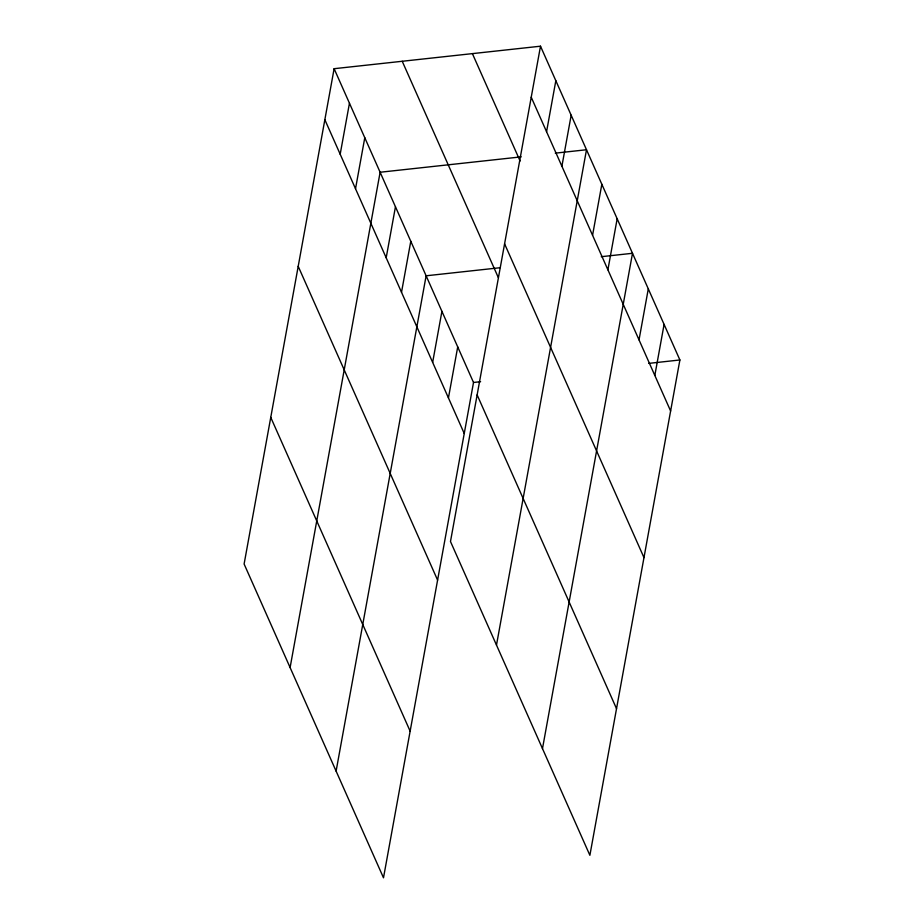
<?xml version="1.0" encoding="UTF-8"?>
<svg xmlns="http://www.w3.org/2000/svg" width="924" height="924" viewBox="0 0 924 924"><rect width="100%" height="100%" fill="white"/><g stroke="black" fill="none" stroke-linecap="round" stroke-linejoin="round"><path stroke-width="1.39" d="M334.118 68.699L244.109 564.021L383.495 877.8L473.515 382.478L334.118 68.699L540.505 46.2L679.891 359.979L589.882 855.301L450.485 541.522L540.505 46.2M340.182 154.227L349.457 103.211M355.521 188.739L364.784 137.734M290.101 667.567L380.122 172.245L521.228 156.861M386.186 257.773L395.46 206.757M401.513 292.296L410.787 241.28M336.105 771.113L426.126 275.791L499.838 267.752M432.651 362.37L441.915 311.353M448.44 397.932L457.715 346.916M546.558 131.728L555.832 80.711M561.896 166.251L571.171 115.234M496.488 645.067L586.497 149.746L555.289 153.153M592.561 235.273L601.836 184.269M607.9 269.796L617.163 218.78M542.48 748.613L632.501 253.292L601.281 256.699M639.027 339.87L648.301 288.854M654.827 375.433L664.09 324.416M473.515 382.478L480.607 381.704M648.683 363.386L679.891 359.979M531.231 97.216L670.616 410.995M472.395 53.627L520.096 161.007M504.585 243.832L643.982 557.622M402.229 61.273L498.325 277.593M477.131 394.894L616.527 708.685M324.855 119.716L464.241 433.495M298.209 266.331L437.595 580.11M270.755 417.394L410.141 731.184"/></g></svg>
